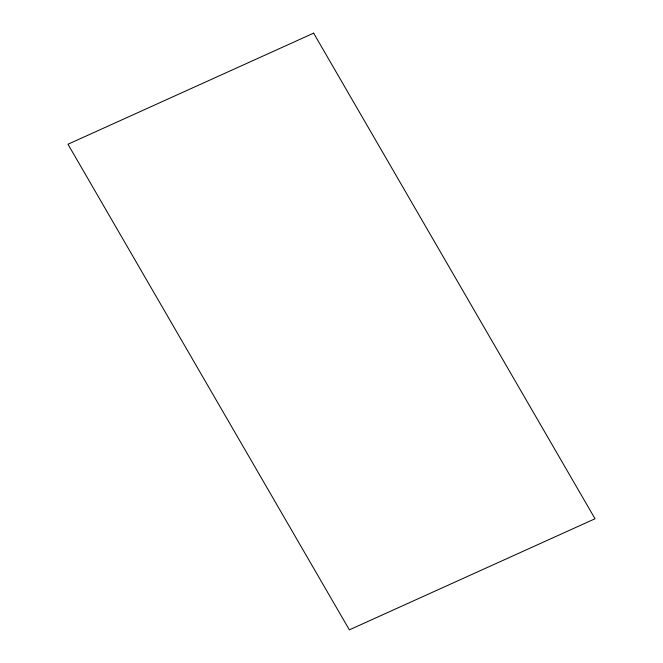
<?xml version="1.0" encoding="UTF-8"?>
<svg xmlns="http://www.w3.org/2000/svg" width="663" height="663" viewBox="0 0 663 663"><rect width="100%" height="100%" fill="white"/><g stroke="black" fill="none" stroke-linecap="round" stroke-linejoin="round"><path stroke-width="0.99" d="M313.632 33.15L67.966 144.244L349.368 629.85L595.034 518.756L313.632 33.15"/></g></svg>
